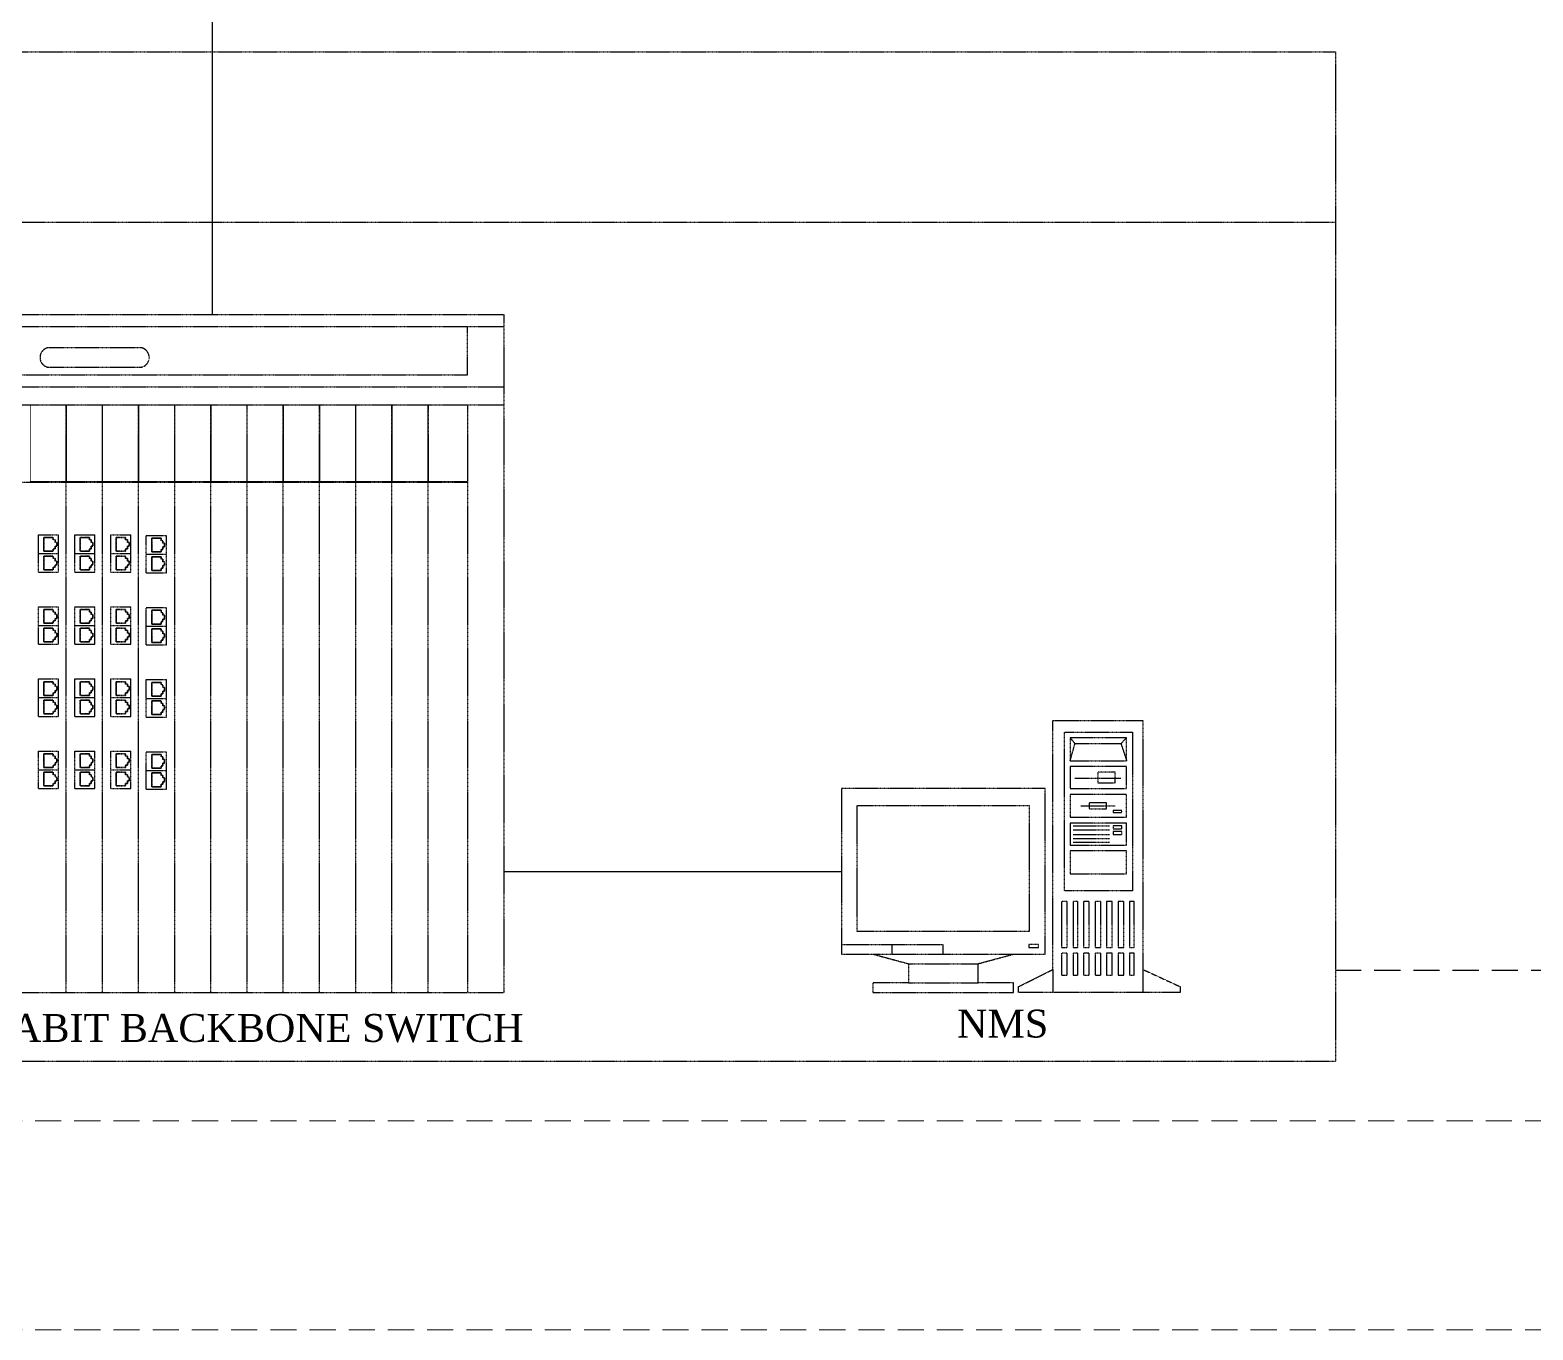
# Model space of a CAD drawing. Extents: x -5343388 to 7033982, y -486386 to 188356.
# Drawn here: x 493460 to 515021, y -280022 to -261375 of the extents above; entities that cross this region are included whole.
import ezdxf
from ezdxf.enums import TextEntityAlignment as Align

# ---------------------------------------------------------------- set-up
doc = ezdxf.new("R2010")
doc.units = 0
doc.header["$MEASUREMENT"] = 0
doc.linetypes.add('DASHED2', pattern=[0.375, 0.25, -0.125])
doc.layers.add('wire', color=3, linetype='Continuous')
doc.layers.add('Wire Hatch', color=7, linetype='Continuous', lineweight=15)
doc.styles.add('NKB1', font='vntimeh.shx', dxfattribs={"width": 0.7, "height": 400})

msp = doc.modelspace()

# ---------------------------------------------------------------- linework, layer by layer
at = {"linetype": 'DASHED2'}
for p, q in [((512187.66036, -264133.51917), (475986.64671, -264133.51917)), ((491897.83261, -265453.94348), (500255.6826, -265453.94348)), ((491897.83261, -265626.98385), (500255.6826, -265626.98385)), ((499736.56148, -266319.14534), (499736.56148, -265626.98385)), ((500255.6826, -265453.94348), (500255.6826, -275179.47977)), ((493741.49056, -265930.79625), (495030.53135, -265930.79625)), ((493603.05826, -266069.22855), (493603.05826, -266074.33143)), ((493741.49056, -266212.76373), (495030.53135, -266212.76373)), ((495168.96364, -266069.22855), (495168.96364, -266074.33143)), ((491897.83261, -266492.18571), (500255.6826, -266492.18571)), ((492416.95373, -266319.14534), (499736.56148, -266319.14534)), ((491897.83261, -266751.74627), (500255.6826, -266751.74627)), ((493974.31708, -266751.74627), (493974.31708, -275179.47977)), ((494493.4382, -266751.74627), (494493.4382, -275179.47977)), ((495012.55931, -266751.74627), (495012.55931, -275179.47977)), ((495531.68043, -266751.74627), (495531.68043, -275179.47977)), ((496050.80155, -266751.74627), (496050.80155, -275179.47977)), ((496569.92267, -266751.74627), (496569.92267, -275179.47977)), ((497089.04378, -266751.74627), (497089.04378, -275179.47977)), ((497608.1649, -266751.74627), (497608.1649, -275179.47977)), ((498127.28602, -266751.74627), (498127.28602, -275179.47977)), ((498646.40714, -266751.74627), (498646.40714, -275179.47977)), ((499165.52825, -266751.74627), (499165.52825, -275179.47977)), ((499736.56148, -266751.74627), (499736.56148, -275179.47977)), ((492416.95373, -267859.82705), (499736.56148, -267859.82705)), ((493581.42787, -268615.11269), (493868.85002, -268615.11269)), ((493581.42787, -269151.63403), (493581.42787, -268615.11269)), ((493868.85002, -269151.63403), (493868.85002, -268615.11269)), ((494100.54899, -268615.11269), (494387.97113, -268615.11269)), ((494100.54899, -269151.63403), (494100.54899, -268615.11269)), ((494387.97113, -269151.63403), (494387.97113, -268615.11269)), ((494619.67011, -269151.63403), (494619.67011, -268615.11269)), ((494619.67011, -268615.11269), (494907.09225, -268615.11269)), ((494907.09225, -269151.63403), (494907.09225, -268615.11269)), ((495128.4088, -268625.49511), (495415.83095, -268625.49511)), ((495128.4088, -269162.01645), (495128.4088, -268625.49511)), ((495415.83095, -269162.01645), (495415.83095, -268625.49511)), ((493658.32265, -268654.28924), (493792.83544, -268654.28924)), ((493658.32265, -268851.1716), (493658.32265, -268654.28924)), ((493792.83544, -268851.1716), (493658.32265, -268851.1716)), ((493792.83544, -268654.28924), (493792.83544, -268689.45332)), ((493819.7854, -268689.45332), (493792.83544, -268689.45332)), ((493792.83544, -268816.00751), (493792.83544, -268851.1716)), ((493819.7854, -268816.00751), (493792.83544, -268816.00751)), ((493819.7854, -268725.77909), (493819.7854, -268689.45332)), ((493819.7854, -268689.45332), (493819.7854, -268716.79713)), ((493843.90333, -268725.77909), (493819.7854, -268725.77909)), ((493843.90333, -268779.68174), (493819.7854, -268779.68174)), ((493819.7854, -268779.68174), (493819.7854, -268816.00751)), ((493843.90333, -268725.77909), (493843.90333, -268779.68174)), ((494177.44377, -268654.28924), (494311.95656, -268654.28924)), ((494177.44377, -268851.1716), (494177.44377, -268654.28924)), ((494311.95656, -268851.1716), (494177.44377, -268851.1716)), ((494311.95656, -268654.28924), (494311.95656, -268689.45332)), ((494338.90652, -268689.45332), (494311.95656, -268689.45332)), ((494311.95656, -268816.00751), (494311.95656, -268851.1716)), ((494338.90652, -268816.00751), (494311.95656, -268816.00751)), ((494338.90652, -268725.77909), (494338.90652, -268689.45332)), ((494338.90652, -268689.45332), (494338.90652, -268716.79713)), ((494363.02444, -268725.77909), (494338.90652, -268725.77909)), ((494363.02444, -268779.68174), (494338.90652, -268779.68174)), ((494338.90652, -268779.68174), (494338.90652, -268816.00751)), ((494363.02444, -268725.77909), (494363.02444, -268779.68174)), ((494696.56489, -268851.1716), (494696.56489, -268654.28924)), ((494696.56489, -268654.28924), (494831.07767, -268654.28924)), ((494831.07767, -268851.1716), (494696.56489, -268851.1716)), ((494831.07767, -268654.28924), (494831.07767, -268689.45332)), ((494858.02764, -268689.45332), (494831.07767, -268689.45332)), ((494831.07767, -268816.00751), (494831.07767, -268851.1716)), ((494858.02764, -268816.00751), (494831.07767, -268816.00751)), ((494858.02764, -268725.77909), (494858.02764, -268689.45332)), ((494858.02764, -268689.45332), (494858.02764, -268716.79713)), ((494882.14556, -268725.77909), (494858.02764, -268725.77909)), ((494882.14556, -268779.68174), (494858.02764, -268779.68174)), ((494858.02764, -268779.68174), (494858.02764, -268816.00751)), ((494882.14556, -268725.77909), (494882.14556, -268779.68174)), ((495205.30358, -268664.67166), (495339.81637, -268664.67166)), ((495205.30358, -268861.55402), (495205.30358, -268664.67166)), ((495339.81637, -268861.55402), (495205.30358, -268861.55402)), ((495339.81637, -268664.67166), (495339.81637, -268699.83575)), ((495366.76633, -268699.83575), (495339.81637, -268699.83575)), ((495366.76633, -268826.38993), (495339.81637, -268826.38993)), ((495339.81637, -268826.38993), (495339.81637, -268861.55402)), ((495366.76633, -268699.83575), (495366.76633, -268727.17956)), ((495366.76633, -268736.16152), (495366.76633, -268699.83575)), ((495390.88426, -268736.16152), (495366.76633, -268736.16152)), ((495366.76633, -268790.06416), (495366.76633, -268826.38993)), ((495390.88426, -268790.06416), (495366.76633, -268790.06416)), ((495390.88426, -268736.16152), (495390.88426, -268790.06416)), ((493581.42787, -268883.37336), (493868.85002, -268883.37336)), ((493658.32265, -268919.76181), (493792.83544, -268919.76181)), ((493658.32265, -269116.64417), (493658.32265, -268919.76181)), ((493792.83544, -268919.76181), (493792.83544, -268954.9259)), ((493819.7854, -268954.9259), (493792.83544, -268954.9259)), ((493819.7854, -268954.9259), (493819.7854, -268982.26971)), ((493819.7854, -268991.25167), (493819.7854, -268954.9259)), ((493843.90333, -268991.25167), (493819.7854, -268991.25167)), ((493843.90333, -269045.15431), (493819.7854, -269045.15431)), ((493819.7854, -269045.15431), (493819.7854, -269081.48008)), ((493843.90333, -268991.25167), (493843.90333, -269045.15431)), ((494100.54899, -268883.37336), (494387.97113, -268883.37336)), ((494177.44377, -268919.76181), (494311.95656, -268919.76181)), ((494177.44377, -269116.64417), (494177.44377, -268919.76181)), ((494311.95656, -268919.76181), (494311.95656, -268954.9259)), ((494338.90652, -268954.9259), (494311.95656, -268954.9259)), ((494338.90652, -268954.9259), (494338.90652, -268982.26971)), ((494338.90652, -268991.25167), (494338.90652, -268954.9259)), ((494363.02444, -268991.25167), (494338.90652, -268991.25167)), ((494363.02444, -269045.15431), (494338.90652, -269045.15431)), ((494338.90652, -269045.15431), (494338.90652, -269081.48008)), ((494363.02444, -268991.25167), (494363.02444, -269045.15431)), ((494619.67011, -268883.37336), (494907.09225, -268883.37336)), ((494696.56489, -269116.64417), (494696.56489, -268919.76181)), ((494696.56489, -268919.76181), (494831.07767, -268919.76181)), ((494831.07767, -268919.76181), (494831.07767, -268954.9259)), ((494858.02764, -268954.9259), (494831.07767, -268954.9259)), ((494858.02764, -268954.9259), (494858.02764, -268982.26971)), ((494858.02764, -268991.25167), (494858.02764, -268954.9259)), ((494882.14556, -268991.25167), (494858.02764, -268991.25167)), ((494882.14556, -269045.15431), (494858.02764, -269045.15431)), ((494858.02764, -269045.15431), (494858.02764, -269081.48008)), ((494882.14556, -268991.25167), (494882.14556, -269045.15431)), ((495128.4088, -268893.75578), (495415.83095, -268893.75578)), ((495205.30358, -268930.14424), (495339.81637, -268930.14424)), ((495205.30358, -269127.02659), (495205.30358, -268930.14424)), ((495339.81637, -268930.14424), (495339.81637, -268965.30832)), ((495366.76633, -268965.30832), (495339.81637, -268965.30832)), ((495366.76633, -269001.63409), (495366.76633, -268965.30832)), ((495366.76633, -268965.30832), (495366.76633, -268992.65213)), ((495390.88426, -269001.63409), (495366.76633, -269001.63409)), ((495366.76633, -269055.53674), (495366.76633, -269091.86251)), ((495390.88426, -269055.53674), (495366.76633, -269055.53674)), ((495390.88426, -269001.63409), (495390.88426, -269055.53674)), ((493581.42787, -269151.63403), (493868.85002, -269151.63403)), ((493792.83544, -269116.64417), (493658.32265, -269116.64417)), ((493792.83544, -269081.48008), (493792.83544, -269116.64417)), ((493819.7854, -269081.48008), (493792.83544, -269081.48008)), ((494100.54899, -269151.63403), (494387.97113, -269151.63403)), ((494311.95656, -269116.64417), (494177.44377, -269116.64417)), ((494311.95656, -269081.48008), (494311.95656, -269116.64417)), ((494338.90652, -269081.48008), (494311.95656, -269081.48008)), ((494619.67011, -269151.63403), (494907.09225, -269151.63403)), ((494831.07767, -269116.64417), (494696.56489, -269116.64417)), ((494831.07767, -269081.48008), (494831.07767, -269116.64417)), ((494858.02764, -269081.48008), (494831.07767, -269081.48008)), ((495128.4088, -269162.01645), (495415.83095, -269162.01645)), ((495339.81637, -269127.02659), (495205.30358, -269127.02659)), ((495339.81637, -269091.86251), (495339.81637, -269127.02659)), ((495366.76633, -269091.86251), (495339.81637, -269091.86251)), ((493581.42787, -270185.56276), (493581.42787, -269649.04142)), ((493581.42787, -269649.04142), (493868.85002, -269649.04142)), ((493658.32265, -269885.10033), (493658.32265, -269688.21797)), ((493658.32265, -269688.21797), (493792.83544, -269688.21797)), ((493792.83544, -269688.21797), (493792.83544, -269723.38206)), ((493819.7854, -269723.38206), (493792.83544, -269723.38206)), ((493819.7854, -269759.70783), (493819.7854, -269723.38206)), ((493819.7854, -269723.38206), (493819.7854, -269750.72586)), ((493868.85002, -270185.56276), (493868.85002, -269649.04142)), ((494100.54899, -270185.56276), (494100.54899, -269649.04142)), ((494100.54899, -269649.04142), (494387.97113, -269649.04142)), ((494177.44377, -269885.10033), (494177.44377, -269688.21797)), ((494177.44377, -269688.21797), (494311.95656, -269688.21797)), ((494311.95656, -269688.21797), (494311.95656, -269723.38206)), ((494338.90652, -269723.38206), (494311.95656, -269723.38206)), ((494338.90652, -269759.70783), (494338.90652, -269723.38206)), ((494338.90652, -269723.38206), (494338.90652, -269750.72586)), ((494387.97113, -270185.56276), (494387.97113, -269649.04142)), ((494619.67011, -270185.56276), (494619.67011, -269649.04142)), ((494619.67011, -269649.04142), (494907.09225, -269649.04142)), ((494696.56489, -269885.10033), (494696.56489, -269688.21797)), ((494696.56489, -269688.21797), (494831.07767, -269688.21797)), ((494831.07767, -269688.21797), (494831.07767, -269723.38206)), ((494858.02764, -269723.38206), (494831.07767, -269723.38206)), ((494858.02764, -269759.70783), (494858.02764, -269723.38206)), ((494858.02764, -269723.38206), (494858.02764, -269750.72586)), ((494907.09225, -270185.56276), (494907.09225, -269649.04142)), ((495128.4088, -270195.94518), (495128.4088, -269659.42384)), ((495128.4088, -269659.42384), (495415.83095, -269659.42384)), ((495205.30358, -269895.48275), (495205.30358, -269698.60039)), ((495205.30358, -269698.60039), (495339.81637, -269698.60039)), ((495339.81637, -269698.60039), (495339.81637, -269733.76448)), ((495415.83095, -270195.94518), (495415.83095, -269659.42384)), ((493581.42787, -269917.30209), (493868.85002, -269917.30209)), ((493792.83544, -269885.10033), (493658.32265, -269885.10033)), ((493792.83544, -269849.93624), (493792.83544, -269885.10033)), ((493819.7854, -269849.93624), (493792.83544, -269849.93624)), ((493843.90333, -269759.70783), (493819.7854, -269759.70783)), ((493843.90333, -269813.61047), (493819.7854, -269813.61047)), ((493819.7854, -269813.61047), (493819.7854, -269849.93624)), ((493843.90333, -269759.70783), (493843.90333, -269813.61047)), ((494100.54899, -269917.30209), (494387.97113, -269917.30209)), ((494311.95656, -269885.10033), (494177.44377, -269885.10033)), ((494311.95656, -269849.93624), (494311.95656, -269885.10033)), ((494338.90652, -269849.93624), (494311.95656, -269849.93624)), ((494363.02444, -269759.70783), (494338.90652, -269759.70783)), ((494363.02444, -269813.61047), (494338.90652, -269813.61047)), ((494338.90652, -269813.61047), (494338.90652, -269849.93624)), ((494363.02444, -269759.70783), (494363.02444, -269813.61047)), ((494619.67011, -269917.30209), (494907.09225, -269917.30209)), ((494831.07767, -269885.10033), (494696.56489, -269885.10033)), ((494831.07767, -269849.93624), (494831.07767, -269885.10033)), ((494858.02764, -269849.93624), (494831.07767, -269849.93624)), ((494882.14556, -269759.70783), (494858.02764, -269759.70783)), ((494882.14556, -269813.61047), (494858.02764, -269813.61047)), ((494858.02764, -269813.61047), (494858.02764, -269849.93624)), ((494882.14556, -269759.70783), (494882.14556, -269813.61047)), ((495128.4088, -269927.68451), (495415.83095, -269927.68451)), ((495339.81637, -269895.48275), (495205.30358, -269895.48275)), ((495366.76633, -269733.76448), (495339.81637, -269733.76448)), ((495339.81637, -269860.31867), (495339.81637, -269895.48275)), ((495366.76633, -269860.31867), (495339.81637, -269860.31867)), ((495366.76633, -269733.76448), (495366.76633, -269761.10829)), ((495366.76633, -269770.09025), (495366.76633, -269733.76448)), ((495390.88426, -269770.09025), (495366.76633, -269770.09025)), ((495366.76633, -269823.9929), (495366.76633, -269860.31867)), ((495390.88426, -269823.9929), (495366.76633, -269823.9929)), ((495390.88426, -269770.09025), (495390.88426, -269823.9929)), ((493658.32265, -269953.69054), (493792.83544, -269953.69054)), ((493658.32265, -270150.5729), (493658.32265, -269953.69054)), ((493792.83544, -270150.5729), (493658.32265, -270150.5729)), ((493792.83544, -269953.69054), (493792.83544, -269988.85463)), ((493819.7854, -269988.85463), (493792.83544, -269988.85463)), ((493792.83544, -270115.40882), (493792.83544, -270150.5729)), ((493819.7854, -270115.40882), (493792.83544, -270115.40882)), ((493819.7854, -269988.85463), (493819.7854, -270016.19844)), ((493819.7854, -270025.1804), (493819.7854, -269988.85463)), ((493843.90333, -270025.1804), (493819.7854, -270025.1804)), ((493843.90333, -270079.08305), (493819.7854, -270079.08305)), ((493819.7854, -270079.08305), (493819.7854, -270115.40882)), ((493843.90333, -270025.1804), (493843.90333, -270079.08305)), ((494177.44377, -269953.69054), (494311.95656, -269953.69054)), ((494177.44377, -270150.5729), (494177.44377, -269953.69054)), ((494311.95656, -270150.5729), (494177.44377, -270150.5729)), ((494311.95656, -269953.69054), (494311.95656, -269988.85463)), ((494338.90652, -269988.85463), (494311.95656, -269988.85463)), ((494311.95656, -270115.40882), (494311.95656, -270150.5729)), ((494338.90652, -270115.40882), (494311.95656, -270115.40882)), ((494338.90652, -269988.85463), (494338.90652, -270016.19844)), ((494338.90652, -270025.1804), (494338.90652, -269988.85463)), ((494363.02444, -270025.1804), (494338.90652, -270025.1804)), ((494363.02444, -270079.08305), (494338.90652, -270079.08305)), ((494338.90652, -270079.08305), (494338.90652, -270115.40882)), ((494363.02444, -270025.1804), (494363.02444, -270079.08305)), ((494696.56489, -270150.5729), (494696.56489, -269953.69054)), ((494696.56489, -269953.69054), (494831.07767, -269953.69054)), ((494831.07767, -270150.5729), (494696.56489, -270150.5729)), ((494831.07767, -269953.69054), (494831.07767, -269988.85463)), ((494858.02764, -269988.85463), (494831.07767, -269988.85463)), ((494831.07767, -270115.40882), (494831.07767, -270150.5729)), ((494858.02764, -270115.40882), (494831.07767, -270115.40882)), ((494858.02764, -269988.85463), (494858.02764, -270016.19844)), ((494858.02764, -270025.1804), (494858.02764, -269988.85463)), ((494882.14556, -270025.1804), (494858.02764, -270025.1804)), ((494882.14556, -270079.08305), (494858.02764, -270079.08305)), ((494858.02764, -270079.08305), (494858.02764, -270115.40882)), ((494882.14556, -270025.1804), (494882.14556, -270079.08305)), ((495205.30358, -269964.07297), (495339.81637, -269964.07297)), ((495205.30358, -270160.95532), (495205.30358, -269964.07297)), ((495339.81637, -269964.07297), (495339.81637, -269999.23705)), ((495366.76633, -269999.23705), (495339.81637, -269999.23705)), ((495366.76633, -270125.79124), (495339.81637, -270125.79124)), ((495339.81637, -270125.79124), (495339.81637, -270160.95532)), ((495366.76633, -270035.56282), (495366.76633, -269999.23705)), ((495366.76633, -269999.23705), (495366.76633, -270026.58086)), ((495390.88426, -270035.56282), (495366.76633, -270035.56282)), ((495366.76633, -270089.46547), (495366.76633, -270125.79124)), ((495390.88426, -270089.46547), (495366.76633, -270089.46547)), ((495390.88426, -270035.56282), (495390.88426, -270089.46547)), ((493581.42787, -270185.56276), (493868.85002, -270185.56276)), ((494100.54899, -270185.56276), (494387.97113, -270185.56276)), ((494619.67011, -270185.56276), (494907.09225, -270185.56276)), ((495128.4088, -270195.94518), (495415.83095, -270195.94518)), ((495339.81637, -270160.95532), (495205.30358, -270160.95532)), ((493581.42787, -270682.97015), (493868.85002, -270682.97015)), ((493581.42787, -271219.49149), (493581.42787, -270682.97015)), ((493658.32265, -270722.1467), (493792.83544, -270722.1467)), ((493658.32265, -270919.02906), (493658.32265, -270722.1467)), ((493792.83544, -270722.1467), (493792.83544, -270757.31079)), ((493819.7854, -270757.31079), (493792.83544, -270757.31079)), ((493819.7854, -270793.63656), (493819.7854, -270757.31079)), ((493819.7854, -270757.31079), (493819.7854, -270784.6546)), ((493843.90333, -270793.63656), (493819.7854, -270793.63656)), ((493843.90333, -270793.63656), (493843.90333, -270847.53921)), ((493868.85002, -271219.49149), (493868.85002, -270682.97015)), ((494100.54899, -270682.97015), (494387.97113, -270682.97015)), ((494100.54899, -271219.49149), (494100.54899, -270682.97015)), ((494177.44377, -270722.1467), (494311.95656, -270722.1467)), ((494177.44377, -270919.02906), (494177.44377, -270722.1467)), ((494311.95656, -270722.1467), (494311.95656, -270757.31079)), ((494338.90652, -270757.31079), (494311.95656, -270757.31079)), ((494338.90652, -270793.63656), (494338.90652, -270757.31079)), ((494338.90652, -270757.31079), (494338.90652, -270784.6546)), ((494363.02444, -270793.63656), (494338.90652, -270793.63656)), ((494363.02444, -270793.63656), (494363.02444, -270847.53921)), ((494387.97113, -271219.49149), (494387.97113, -270682.97015)), ((494619.67011, -271219.49149), (494619.67011, -270682.97015)), ((494619.67011, -270682.97015), (494907.09225, -270682.97015)), ((494696.56489, -270919.02906), (494696.56489, -270722.1467)), ((494696.56489, -270722.1467), (494831.07767, -270722.1467)), ((494831.07767, -270722.1467), (494831.07767, -270757.31079)), ((494858.02764, -270757.31079), (494831.07767, -270757.31079)), ((494858.02764, -270793.63656), (494858.02764, -270757.31079)), ((494858.02764, -270757.31079), (494858.02764, -270784.6546)), ((494882.14556, -270793.63656), (494858.02764, -270793.63656)), ((494882.14556, -270793.63656), (494882.14556, -270847.53921)), ((494907.09225, -271219.49149), (494907.09225, -270682.97015)), ((495128.4088, -270693.35257), (495415.83095, -270693.35257)), ((495128.4088, -271229.87391), (495128.4088, -270693.35257)), ((495205.30358, -270732.52913), (495339.81637, -270732.52913)), ((495205.30358, -270929.41148), (495205.30358, -270732.52913)), ((495339.81637, -270732.52913), (495339.81637, -270767.69321)), ((495366.76633, -270767.69321), (495339.81637, -270767.69321)), ((495366.76633, -270804.01898), (495366.76633, -270767.69321)), ((495366.76633, -270767.69321), (495366.76633, -270795.03702)), ((495390.88426, -270804.01898), (495366.76633, -270804.01898)), ((495390.88426, -270804.01898), (495390.88426, -270857.92163)), ((495415.83095, -271229.87391), (495415.83095, -270693.35257)), ((493581.42787, -270951.23082), (493868.85002, -270951.23082)), ((493792.83544, -270919.02906), (493658.32265, -270919.02906)), ((493658.32265, -270987.61928), (493792.83544, -270987.61928)), ((493658.32265, -271184.50163), (493658.32265, -270987.61928)), ((493819.7854, -270883.86498), (493792.83544, -270883.86498)), ((493792.83544, -270883.86498), (493792.83544, -270919.02906)), ((493792.83544, -270987.61928), (493792.83544, -271022.78336)), ((493843.90333, -270847.53921), (493819.7854, -270847.53921)), ((493819.7854, -270847.53921), (493819.7854, -270883.86498)), ((494100.54899, -270951.23082), (494387.97113, -270951.23082)), ((494311.95656, -270919.02906), (494177.44377, -270919.02906)), ((494177.44377, -270987.61928), (494311.95656, -270987.61928)), ((494177.44377, -271184.50163), (494177.44377, -270987.61928)), ((494338.90652, -270883.86498), (494311.95656, -270883.86498)), ((494311.95656, -270883.86498), (494311.95656, -270919.02906)), ((494311.95656, -270987.61928), (494311.95656, -271022.78336)), ((494363.02444, -270847.53921), (494338.90652, -270847.53921)), ((494338.90652, -270847.53921), (494338.90652, -270883.86498)), ((494619.67011, -270951.23082), (494907.09225, -270951.23082)), ((494831.07767, -270919.02906), (494696.56489, -270919.02906)), ((494696.56489, -271184.50163), (494696.56489, -270987.61928)), ((494696.56489, -270987.61928), (494831.07767, -270987.61928)), ((494858.02764, -270883.86498), (494831.07767, -270883.86498)), ((494831.07767, -270883.86498), (494831.07767, -270919.02906)), ((494831.07767, -270987.61928), (494831.07767, -271022.78336)), ((494882.14556, -270847.53921), (494858.02764, -270847.53921)), ((494858.02764, -270847.53921), (494858.02764, -270883.86498)), ((495128.4088, -270961.61324), (495415.83095, -270961.61324)), ((495339.81637, -270929.41148), (495205.30358, -270929.41148)), ((495205.30358, -270998.0017), (495339.81637, -270998.0017)), ((495205.30358, -271194.88406), (495205.30358, -270998.0017)), ((495339.81637, -270894.2474), (495339.81637, -270929.41148)), ((495366.76633, -270894.2474), (495339.81637, -270894.2474)), ((495339.81637, -270998.0017), (495339.81637, -271033.16578)), ((495390.88426, -270857.92163), (495366.76633, -270857.92163)), ((495366.76633, -270857.92163), (495366.76633, -270894.2474)), ((493581.42787, -271219.49149), (493868.85002, -271219.49149)), ((493792.83544, -271184.50163), (493658.32265, -271184.50163)), ((493819.7854, -271022.78336), (493792.83544, -271022.78336)), ((493819.7854, -271149.33755), (493792.83544, -271149.33755)), ((493792.83544, -271149.33755), (493792.83544, -271184.50163)), ((493819.7854, -271022.78336), (493819.7854, -271050.12717)), ((493819.7854, -271059.10913), (493819.7854, -271022.78336)), ((493843.90333, -271059.10913), (493819.7854, -271059.10913)), ((493843.90333, -271113.01178), (493819.7854, -271113.01178)), ((493819.7854, -271113.01178), (493819.7854, -271149.33755)), ((493843.90333, -271059.10913), (493843.90333, -271113.01178)), ((494100.54899, -271219.49149), (494387.97113, -271219.49149)), ((494311.95656, -271184.50163), (494177.44377, -271184.50163)), ((494338.90652, -271022.78336), (494311.95656, -271022.78336)), ((494338.90652, -271149.33755), (494311.95656, -271149.33755)), ((494311.95656, -271149.33755), (494311.95656, -271184.50163)), ((494338.90652, -271022.78336), (494338.90652, -271050.12717)), ((494338.90652, -271059.10913), (494338.90652, -271022.78336)), ((494363.02444, -271059.10913), (494338.90652, -271059.10913)), ((494363.02444, -271113.01178), (494338.90652, -271113.01178)), ((494338.90652, -271113.01178), (494338.90652, -271149.33755)), ((494363.02444, -271059.10913), (494363.02444, -271113.01178)), ((494619.67011, -271219.49149), (494907.09225, -271219.49149)), ((494831.07767, -271184.50163), (494696.56489, -271184.50163)), ((494858.02764, -271022.78336), (494831.07767, -271022.78336)), ((494858.02764, -271149.33755), (494831.07767, -271149.33755)), ((494831.07767, -271149.33755), (494831.07767, -271184.50163)), ((494858.02764, -271022.78336), (494858.02764, -271050.12717)), ((494858.02764, -271059.10913), (494858.02764, -271022.78336)), ((494882.14556, -271059.10913), (494858.02764, -271059.10913)), ((494882.14556, -271113.01178), (494858.02764, -271113.01178)), ((494858.02764, -271113.01178), (494858.02764, -271149.33755)), ((494882.14556, -271059.10913), (494882.14556, -271113.01178)), ((495128.4088, -271229.87391), (495415.83095, -271229.87391)), ((495339.81637, -271194.88406), (495205.30358, -271194.88406)), ((495366.76633, -271033.16578), (495339.81637, -271033.16578)), ((495339.81637, -271159.71997), (495339.81637, -271194.88406)), ((495366.76633, -271159.71997), (495339.81637, -271159.71997)), ((495366.76633, -271033.16578), (495366.76633, -271060.50959)), ((495366.76633, -271069.49155), (495366.76633, -271033.16578)), ((495390.88426, -271069.49155), (495366.76633, -271069.49155)), ((495390.88426, -271123.3942), (495366.76633, -271123.3942)), ((495366.76633, -271123.3942), (495366.76633, -271159.71997)), ((495390.88426, -271069.49155), (495390.88426, -271123.3942)), ((508135.25351, -274850.07219), (508135.25351, -271281.49004)), ((508135.25351, -271281.49004), (509425.43321, -271281.49004)), ((508299.9573, -273724.59628), (508299.9573, -271446.19383)), ((508299.9573, -271446.19383), (509274.45474, -271446.19383)), ((509274.45474, -271446.19383), (509274.45474, -273724.59628)), ((509425.43321, -271281.49004), (509425.43321, -274850.07219)), ((508382.3092, -271528.54573), (508382.3092, -271857.95331)), ((508382.3092, -271528.54573), (508450.93578, -271610.89762)), ((509192.10284, -271528.54573), (508382.3092, -271528.54573)), ((508382.3092, -271857.95331), (508450.93578, -271610.89762)), ((508450.93578, -271610.89762), (509109.75094, -271610.89762)), ((509109.75094, -271610.89762), (509192.10284, -271528.54573)), ((509109.75094, -271610.89762), (509192.10284, -271857.95331)), ((509192.10284, -271857.95331), (509192.10284, -271528.54573)), ((493581.42787, -271716.89888), (493868.85002, -271716.89888)), ((493581.42787, -272253.42022), (493581.42787, -271716.89888)), ((493658.32265, -271952.95779), (493658.32265, -271756.07544)), ((493658.32265, -271756.07544), (493792.83544, -271756.07544)), ((493792.83544, -271756.07544), (493792.83544, -271791.23952)), ((493819.7854, -271791.23952), (493792.83544, -271791.23952)), ((493819.7854, -271791.23952), (493819.7854, -271818.58333)), ((493819.7854, -271827.56529), (493819.7854, -271791.23952)), ((493843.90333, -271827.56529), (493819.7854, -271827.56529)), ((493819.7854, -271881.46794), (493819.7854, -271917.79371)), ((493843.90333, -271881.46794), (493819.7854, -271881.46794)), ((493843.90333, -271827.56529), (493843.90333, -271881.46794)), ((493868.85002, -272253.42022), (493868.85002, -271716.89888)), ((494100.54899, -271716.89888), (494387.97113, -271716.89888)), ((494100.54899, -272253.42022), (494100.54899, -271716.89888)), ((494177.44377, -271952.95779), (494177.44377, -271756.07544)), ((494177.44377, -271756.07544), (494311.95656, -271756.07544)), ((494311.95656, -271756.07544), (494311.95656, -271791.23952)), ((494338.90652, -271791.23952), (494311.95656, -271791.23952)), ((494338.90652, -271791.23952), (494338.90652, -271818.58333)), ((494338.90652, -271827.56529), (494338.90652, -271791.23952)), ((494363.02444, -271827.56529), (494338.90652, -271827.56529)), ((494338.90652, -271881.46794), (494338.90652, -271917.79371)), ((494363.02444, -271881.46794), (494338.90652, -271881.46794)), ((494363.02444, -271827.56529), (494363.02444, -271881.46794)), ((494387.97113, -272253.42022), (494387.97113, -271716.89888)), ((494619.67011, -272253.42022), (494619.67011, -271716.89888)), ((494619.67011, -271716.89888), (494907.09225, -271716.89888)), ((494696.56489, -271952.95779), (494696.56489, -271756.07544)), ((494696.56489, -271756.07544), (494831.07767, -271756.07544)), ((494831.07767, -271756.07544), (494831.07767, -271791.23952)), ((494858.02764, -271791.23952), (494831.07767, -271791.23952)), ((494858.02764, -271791.23952), (494858.02764, -271818.58333)), ((494858.02764, -271827.56529), (494858.02764, -271791.23952)), ((494882.14556, -271827.56529), (494858.02764, -271827.56529)), ((494858.02764, -271881.46794), (494858.02764, -271917.79371)), ((494882.14556, -271881.46794), (494858.02764, -271881.46794)), ((494882.14556, -271827.56529), (494882.14556, -271881.46794)), ((494907.09225, -272253.42022), (494907.09225, -271716.89888)), ((495128.4088, -271727.28131), (495415.83095, -271727.28131)), ((495128.4088, -272263.80264), (495128.4088, -271727.28131)), ((495205.30358, -271766.45786), (495339.81637, -271766.45786)), ((495205.30358, -271963.34021), (495205.30358, -271766.45786)), ((495339.81637, -271766.45786), (495339.81637, -271801.62194)), ((495366.76633, -271801.62194), (495339.81637, -271801.62194)), ((495366.76633, -271837.94771), (495366.76633, -271801.62194)), ((495366.76633, -271801.62194), (495366.76633, -271828.96575)), ((495390.88426, -271837.94771), (495366.76633, -271837.94771)), ((495390.88426, -271837.94771), (495390.88426, -271891.85036)), ((495415.83095, -272263.80264), (495415.83095, -271727.28131)), ((508382.3092, -271857.95331), (509192.10284, -271857.95331)), ((493581.42787, -271985.15955), (493868.85002, -271985.15955)), ((493792.83544, -271952.95779), (493658.32265, -271952.95779)), ((493658.32265, -272218.43036), (493658.32265, -272021.54801)), ((493658.32265, -272021.54801), (493792.83544, -272021.54801)), ((493819.7854, -271917.79371), (493792.83544, -271917.79371)), ((493792.83544, -271917.79371), (493792.83544, -271952.95779)), ((493792.83544, -272021.54801), (493792.83544, -272056.71209)), ((493819.7854, -272056.71209), (493792.83544, -272056.71209)), ((493819.7854, -272093.03786), (493819.7854, -272056.71209)), ((493819.7854, -272056.71209), (493819.7854, -272084.0559)), ((493843.90333, -272093.03786), (493819.7854, -272093.03786)), ((493843.90333, -272093.03786), (493843.90333, -272146.94051)), ((494100.54899, -271985.15955), (494387.97113, -271985.15955)), ((494311.95656, -271952.95779), (494177.44377, -271952.95779)), ((494177.44377, -272218.43036), (494177.44377, -272021.54801)), ((494177.44377, -272021.54801), (494311.95656, -272021.54801)), ((494338.90652, -271917.79371), (494311.95656, -271917.79371)), ((494311.95656, -271917.79371), (494311.95656, -271952.95779)), ((494311.95656, -272021.54801), (494311.95656, -272056.71209)), ((494338.90652, -272056.71209), (494311.95656, -272056.71209)), ((494338.90652, -272093.03786), (494338.90652, -272056.71209)), ((494338.90652, -272056.71209), (494338.90652, -272084.0559)), ((494363.02444, -272093.03786), (494338.90652, -272093.03786)), ((494363.02444, -272093.03786), (494363.02444, -272146.94051)), ((494619.67011, -271985.15955), (494907.09225, -271985.15955)), ((494831.07767, -271952.95779), (494696.56489, -271952.95779)), ((494696.56489, -272218.43036), (494696.56489, -272021.54801)), ((494696.56489, -272021.54801), (494831.07767, -272021.54801)), ((494858.02764, -271917.79371), (494831.07767, -271917.79371)), ((494831.07767, -271917.79371), (494831.07767, -271952.95779)), ((494831.07767, -272021.54801), (494831.07767, -272056.71209)), ((494858.02764, -272056.71209), (494831.07767, -272056.71209)), ((494858.02764, -272093.03786), (494858.02764, -272056.71209)), ((494858.02764, -272056.71209), (494858.02764, -272084.0559)), ((494882.14556, -272093.03786), (494858.02764, -272093.03786)), ((494882.14556, -272093.03786), (494882.14556, -272146.94051)), ((495128.4088, -271995.54197), (495415.83095, -271995.54197)), ((495339.81637, -271963.34021), (495205.30358, -271963.34021)), ((495205.30358, -272031.93043), (495339.81637, -272031.93043)), ((495205.30358, -272228.81279), (495205.30358, -272031.93043)), ((495339.81637, -271928.17613), (495339.81637, -271963.34021)), ((495366.76633, -271928.17613), (495339.81637, -271928.17613)), ((495339.81637, -272031.93043), (495339.81637, -272067.09451)), ((495366.76633, -272067.09451), (495339.81637, -272067.09451)), ((495390.88426, -271891.85036), (495366.76633, -271891.85036)), ((495366.76633, -271891.85036), (495366.76633, -271928.17613)), ((495366.76633, -272067.09451), (495366.76633, -272094.43832)), ((495366.76633, -272103.42028), (495366.76633, -272067.09451)), ((508382.3092, -271940.30521), (508382.3092, -272255.98747)), ((509192.10284, -271940.30521), (508382.3092, -271940.30521)), ((508780.34336, -272022.6571), (508780.34336, -272173.63558)), ((509027.39905, -272022.6571), (508780.34336, -272022.6571)), ((509027.39905, -272173.63558), (509027.39905, -272022.6571)), ((509192.10284, -272255.98747), (509192.10284, -271940.30521)), ((493581.42787, -272253.42022), (493868.85002, -272253.42022)), ((493792.83544, -272218.43036), (493658.32265, -272218.43036)), ((493819.7854, -272183.26628), (493792.83544, -272183.26628)), ((493792.83544, -272183.26628), (493792.83544, -272218.43036)), ((493819.7854, -272146.94051), (493819.7854, -272183.26628)), ((493843.90333, -272146.94051), (493819.7854, -272146.94051)), ((494100.54899, -272253.42022), (494387.97113, -272253.42022)), ((494311.95656, -272218.43036), (494177.44377, -272218.43036)), ((494338.90652, -272183.26628), (494311.95656, -272183.26628)), ((494311.95656, -272183.26628), (494311.95656, -272218.43036)), ((494338.90652, -272146.94051), (494338.90652, -272183.26628)), ((494363.02444, -272146.94051), (494338.90652, -272146.94051)), ((494619.67011, -272253.42022), (494907.09225, -272253.42022)), ((494831.07767, -272218.43036), (494696.56489, -272218.43036)), ((494858.02764, -272183.26628), (494831.07767, -272183.26628)), ((494831.07767, -272183.26628), (494831.07767, -272218.43036)), ((494858.02764, -272146.94051), (494858.02764, -272183.26628)), ((494882.14556, -272146.94051), (494858.02764, -272146.94051)), ((495128.4088, -272263.80264), (495415.83095, -272263.80264)), ((495339.81637, -272228.81279), (495205.30358, -272228.81279)), ((495339.81637, -272193.6487), (495339.81637, -272228.81279)), ((495366.76633, -272193.6487), (495339.81637, -272193.6487)), ((495390.88426, -272103.42028), (495366.76633, -272103.42028)), ((495390.88426, -272157.32293), (495366.76633, -272157.32293)), ((495366.76633, -272157.32293), (495366.76633, -272193.6487)), ((495390.88426, -272103.42028), (495390.88426, -272157.32293)), ((508023.60082, -272255.98747), (505100.10852, -272255.98747)), ((505100.10852, -272255.98747), (505100.10852, -274630.46713)), ((508023.60082, -274630.46713), (508023.60082, -272255.98747)), ((508382.3092, -272255.98747), (509192.10284, -272255.98747)), ((508450.93578, -272105.009), (509109.75094, -272105.009)), ((508780.34336, -272173.63558), (509027.39905, -272173.63558)), ((505327.36989, -272496.97415), (507796.33946, -272496.97415)), ((505327.36989, -274307.12856), (505327.36989, -272496.97415)), ((507796.33946, -272496.97415), (507796.33946, -274307.12856)), ((508382.3092, -272338.33937), (508382.3092, -272667.74695)), ((509192.10284, -272338.33937), (508382.3092, -272338.33937)), ((508533.28767, -272503.04316), (509027.39905, -272503.04316)), ((508656.81552, -272461.86721), (508656.81552, -272544.21911)), ((508903.8712, -272461.86721), (508656.81552, -272461.86721)), ((508903.8712, -272544.21911), (508903.8712, -272461.86721)), ((509192.10284, -272667.74695), (509192.10284, -272338.33937)), ((508382.3092, -272667.74695), (509192.10284, -272667.74695)), ((508656.81552, -272544.21911), (508656.81552, -272544.21911)), ((508656.81552, -272544.21911), (508903.8712, -272544.21911)), ((508999.94842, -272571.66974), (508999.94842, -272599.12037)), ((509123.47626, -272571.66974), (508999.94842, -272571.66974)), ((508999.94842, -272599.12037), (509123.47626, -272599.12037)), ((509123.47626, -272599.12037), (509123.47626, -272571.66974)), ((508382.3092, -272750.09885), (508382.3092, -273065.78112)), ((509192.10284, -272750.09885), (508382.3092, -272750.09885)), ((508423.48515, -272791.2748), (508945.04715, -272791.2748)), ((508423.48515, -272846.17606), (508945.04715, -272846.17606)), ((508423.48515, -272914.80264), (508945.04715, -272914.80264)), ((508999.94842, -272791.2748), (508999.94842, -272832.45074)), ((509123.47626, -272791.2748), (508999.94842, -272791.2748)), ((508999.94842, -272832.45074), (509123.47626, -272832.45074)), ((508999.94842, -272873.62669), (508999.94842, -272914.80264)), ((509123.47626, -272873.62669), (508999.94842, -272873.62669)), ((508999.94842, -272914.80264), (509123.47626, -272914.80264)), ((509123.47626, -272832.45074), (509123.47626, -272791.2748)), ((509123.47626, -272914.80264), (509123.47626, -272873.62669)), ((509192.10284, -273065.78112), (509192.10284, -272750.09885)), ((508382.3092, -273065.78112), (509192.10284, -273065.78112)), ((508382.3092, -273148.13301), (508382.3092, -273477.54059)), ((509192.10284, -273148.13301), (508382.3092, -273148.13301)), ((508423.48515, -272969.7039), (508945.04715, -272969.7039)), ((508423.48515, -273024.60517), (508945.04715, -273024.60517)), ((509192.10284, -273477.54059), (509192.10284, -273148.13301)), ((508382.3092, -273477.54059), (509192.10284, -273477.54059)), ((509274.45474, -273724.59628), (508299.9573, -273724.59628)), ((508341.13325, -273875.57476), (508258.78135, -273875.57476)), ((508258.78135, -273875.57476), (508258.78135, -274534.38992)), ((508341.13325, -274534.38992), (508341.13325, -273875.57476)), ((508492.11173, -273875.57476), (508423.48515, -273875.57476)), ((508423.48515, -273875.57476), (508423.48515, -274534.38992)), ((508492.11173, -274534.38992), (508492.11173, -273875.57476)), ((508656.81552, -273875.57476), (508574.46362, -273875.57476)), ((508574.46362, -273875.57476), (508574.46362, -274534.38992)), ((508656.81552, -274534.38992), (508656.81552, -273875.57476)), ((508821.51931, -273875.57476), (508739.16741, -273875.57476)), ((508739.16741, -273875.57476), (508739.16741, -274534.38992)), ((508821.51931, -274534.38992), (508821.51931, -273875.57476)), ((508986.2231, -273875.57476), (508903.8712, -273875.57476)), ((508903.8712, -273875.57476), (508903.8712, -274534.38992)), ((508986.2231, -274534.38992), (508986.2231, -273875.57476)), ((509150.92689, -273875.57476), (509068.575, -273875.57476)), ((509068.575, -273875.57476), (509068.575, -274534.38992)), ((509150.92689, -274534.38992), (509150.92689, -273875.57476)), ((509301.90537, -273875.57476), (509233.27879, -273875.57476)), ((509233.27879, -273875.57476), (509233.27879, -274534.38992)), ((509301.90537, -274534.38992), (509301.90537, -273875.57476)), ((507796.33946, -274307.12856), (505327.36989, -274307.12856)), ((505100.10852, -274493.21397), (506554.99201, -274493.21397)), ((505100.10852, -274630.46713), (505100.10852, -274630.46713)), ((505100.10852, -274630.46713), (505553.04395, -274630.46713)), ((505553.04395, -274630.46713), (506060.88064, -274767.72029)), ((505553.04395, -274630.46713), (507570.66539, -274630.46713)), ((505827.55027, -274630.46713), (505827.55027, -274493.21397)), ((506554.99201, -274493.21397), (506554.99201, -274630.46713)), ((507062.8287, -274767.72029), (507570.66539, -274630.46713)), ((507570.66539, -274630.46713), (508023.60082, -274630.46713)), ((507790.27045, -274493.21397), (507790.27045, -274534.38992)), ((507927.52361, -274493.21397), (507790.27045, -274493.21397)), ((507790.27045, -274534.38992), (507790.27045, -274534.38992)), ((507790.27045, -274534.38992), (507927.52361, -274534.38992)), ((507927.52361, -274534.38992), (507927.52361, -274493.21397)), ((508258.78135, -274534.38992), (508258.78135, -274534.38992)), ((508258.78135, -274534.38992), (508341.13325, -274534.38992)), ((508258.78135, -274616.74182), (508258.78135, -274932.42409)), ((508341.13325, -274616.74182), (508258.78135, -274616.74182)), ((508341.13325, -274932.42409), (508341.13325, -274616.74182)), ((508423.48515, -274534.38992), (508423.48515, -274534.38992)), ((508423.48515, -274534.38992), (508492.11173, -274534.38992)), ((508423.48515, -274616.74182), (508423.48515, -274932.42409)), ((508492.11173, -274616.74182), (508423.48515, -274616.74182)), ((508492.11173, -274932.42409), (508492.11173, -274616.74182)), ((508574.46362, -274534.38992), (508574.46362, -274534.38992)), ((508574.46362, -274534.38992), (508656.81552, -274534.38992)), ((508574.46362, -274616.74182), (508574.46362, -274932.42409)), ((508656.81552, -274616.74182), (508574.46362, -274616.74182)), ((508656.81552, -274932.42409), (508656.81552, -274616.74182)), ((508739.16741, -274534.38992), (508739.16741, -274534.38992)), ((508739.16741, -274534.38992), (508821.51931, -274534.38992)), ((508739.16741, -274616.74182), (508739.16741, -274932.42409)), ((508821.51931, -274616.74182), (508739.16741, -274616.74182)), ((508821.51931, -274932.42409), (508821.51931, -274616.74182)), ((508903.8712, -274534.38992), (508903.8712, -274534.38992)), ((508903.8712, -274534.38992), (508986.2231, -274534.38992)), ((508903.8712, -274616.74182), (508903.8712, -274932.42409)), ((508986.2231, -274616.74182), (508903.8712, -274616.74182)), ((508986.2231, -274932.42409), (508986.2231, -274616.74182)), ((509068.575, -274534.38992), (509068.575, -274534.38992)), ((509068.575, -274534.38992), (509150.92689, -274534.38992)), ((509068.575, -274616.74182), (509068.575, -274932.42409)), ((509150.92689, -274616.74182), (509068.575, -274616.74182)), ((509150.92689, -274932.42409), (509150.92689, -274616.74182)), ((509233.27879, -274534.38992), (509301.90537, -274534.38992)), ((509233.27879, -274534.38992), (509233.27879, -274534.38992)), ((509301.90537, -274616.74182), (509233.27879, -274616.74182)), ((509233.27879, -274616.74182), (509233.27879, -274932.42409)), ((509301.90537, -274932.42409), (509301.90537, -274616.74182)), ((506060.88064, -274767.72029), (507062.8287, -274767.72029)), ((506060.88064, -274767.72029), (506060.88064, -275042.22661)), ((507062.8287, -275042.22661), (507062.8287, -274767.72029)), ((507641.14214, -275097.12788), (508135.25351, -274850.07219)), ((508135.25351, -274850.07219), (508135.25351, -275179.47977)), ((509425.43321, -274850.07219), (509425.43321, -275179.47977)), ((509425.43321, -274850.07219), (509960.72053, -275097.12788)), ((505553.04395, -275042.22661), (505553.04395, -275179.47977)), ((506060.88064, -275042.22661), (505553.04395, -275042.22661)), ((506060.88064, -275042.22661), (507062.8287, -275042.22661)), ((507570.66539, -275042.22661), (507062.8287, -275042.22661)), ((507570.66539, -275179.47977), (507570.66539, -275042.22661)), ((507641.14214, -275179.47977), (507641.14214, -275097.12788)), ((508258.78135, -274932.42409), (508258.78135, -274932.42409)), ((508258.78135, -274932.42409), (508341.13325, -274932.42409)), ((508423.48515, -274932.42409), (508423.48515, -274932.42409)), ((508423.48515, -274932.42409), (508492.11173, -274932.42409)), ((508574.46362, -274932.42409), (508574.46362, -274932.42409)), ((508574.46362, -274932.42409), (508656.81552, -274932.42409)), ((508739.16741, -274932.42409), (508739.16741, -274932.42409)), ((508739.16741, -274932.42409), (508821.51931, -274932.42409)), ((508903.8712, -274932.42409), (508903.8712, -274932.42409)), ((508903.8712, -274932.42409), (508986.2231, -274932.42409)), ((509068.575, -274932.42409), (509068.575, -274932.42409)), ((509068.575, -274932.42409), (509150.92689, -274932.42409)), ((509233.27879, -274932.42409), (509301.90537, -274932.42409)), ((509233.27879, -274932.42409), (509233.27879, -274932.42409)), ((509960.72053, -275097.12788), (509960.72053, -275179.47977)), ((491897.83261, -275179.47977), (500255.6826, -275179.47977)), ((505553.04395, -275179.47977), (507570.66539, -275179.47977)), ((509960.72053, -275179.47977), (507641.14214, -275179.47977)), ((507641.14214, -275179.47977), (507641.14214, -275179.47977))]:
    msp.add_line(p, q, dxfattribs=at)
msp.add_lwpolyline([(475986.64671, -261687.82246), (512187.66036, -261687.82246), (512187.66036, -276169.17526), (475986.64671, -276169.17526)], close=True, dxfattribs=at)
at = {"linetype": 'DASHED2', "const_width": 8.65202, "elevation": 0}
for points in [[(493465.57839, -266751.74627), (493974.31708, -266751.74627), (493974.31708, -267849.44462), (493465.57839, -267849.44462)], [(493984.6995, -266751.74627), (494493.4382, -266751.74627), (494493.4382, -267849.44462), (493984.6995, -267849.44462)], [(494503.82062, -266751.74627), (495012.55931, -266751.74627), (495012.55931, -267849.44462), (494503.82062, -267849.44462)], [(495022.94174, -266751.74627), (495531.68043, -266751.74627), (495531.68043, -267849.44462), (495022.94174, -267849.44462)], [(495542.06285, -266751.74627), (496050.80155, -266751.74627), (496050.80155, -267849.44462), (495542.06285, -267849.44462)], [(496061.18397, -266751.74627), (496569.92267, -266751.74627), (496569.92267, -267849.44462), (496061.18397, -267849.44462)], [(496580.30509, -266751.74627), (497089.04378, -266751.74627), (497089.04378, -267849.44462), (496580.30509, -267849.44462)], [(497099.42621, -266751.74627), (497608.1649, -266751.74627), (497608.1649, -267849.44462), (497099.42621, -267849.44462)], [(497618.54732, -266751.74627), (498127.28602, -266751.74627), (498127.28602, -267849.44462), (497618.54732, -267849.44462)], [(498137.66844, -266751.74627), (498646.40714, -266751.74627), (498646.40714, -267849.44462), (498137.66844, -267849.44462)], [(498656.78956, -266751.74627), (499165.52825, -266751.74627), (499165.52825, -267849.44462), (498656.78956, -267849.44462)], [(498656.78956, -266751.74627), (499165.52825, -266751.74627), (499165.52825, -267849.44462), (498656.78956, -267849.44462)], [(499181.78275, -266751.74627), (499736.56148, -266751.74627), (499736.56148, -267849.44462), (499181.78275, -267849.44462)]]:
    msp.add_lwpolyline(points, close=True, dxfattribs=at)
at = {"linetype": 'DASHED2', "elevation": 0}
for points in [[(493658.32265, -268851.1716), (493792.83544, -268851.1716), (493792.83544, -268816.00751), (493819.7854, -268816.00751), (493819.7854, -268779.68174), (493843.90333, -268779.68174), (493843.90333, -268725.77909), (493819.7854, -268725.77909), (493819.7854, -268689.45332), (493792.83544, -268689.45332), (493792.83544, -268654.28924), (493658.32265, -268654.28924), (493658.32265, -268851.1716)], [(494177.44377, -268851.1716), (494311.95656, -268851.1716), (494311.95656, -268816.00751), (494338.90652, -268816.00751), (494338.90652, -268779.68174), (494363.02444, -268779.68174), (494363.02444, -268725.77909), (494338.90652, -268725.77909), (494338.90652, -268689.45332), (494311.95656, -268689.45332), (494311.95656, -268654.28924), (494177.44377, -268654.28924), (494177.44377, -268851.1716)], [(494696.56489, -268851.1716), (494831.07767, -268851.1716), (494831.07767, -268816.00751), (494858.02764, -268816.00751), (494858.02764, -268779.68174), (494882.14556, -268779.68174), (494882.14556, -268725.77909), (494858.02764, -268725.77909), (494858.02764, -268689.45332), (494831.07767, -268689.45332), (494831.07767, -268654.28924), (494696.56489, -268654.28924), (494696.56489, -268851.1716)], [(495205.30358, -268861.55402), (495339.81637, -268861.55402), (495339.81637, -268826.38993), (495366.76633, -268826.38993), (495366.76633, -268790.06416), (495390.88426, -268790.06416), (495390.88426, -268736.16152), (495366.76633, -268736.16152), (495366.76633, -268699.83575), (495339.81637, -268699.83575), (495339.81637, -268664.67166), (495205.30358, -268664.67166), (495205.30358, -268861.55402)], [(493658.32265, -269116.64417), (493792.83544, -269116.64417), (493792.83544, -269081.48008), (493819.7854, -269081.48008), (493819.7854, -269045.15431), (493843.90333, -269045.15431), (493843.90333, -268991.25167), (493819.7854, -268991.25167), (493819.7854, -268954.9259), (493792.83544, -268954.9259), (493792.83544, -268919.76181), (493658.32265, -268919.76181), (493658.32265, -269116.64417)], [(494177.44377, -269116.64417), (494311.95656, -269116.64417), (494311.95656, -269081.48008), (494338.90652, -269081.48008), (494338.90652, -269045.15431), (494363.02444, -269045.15431), (494363.02444, -268991.25167), (494338.90652, -268991.25167), (494338.90652, -268954.9259), (494311.95656, -268954.9259), (494311.95656, -268919.76181), (494177.44377, -268919.76181), (494177.44377, -269116.64417)], [(494696.56489, -269116.64417), (494831.07767, -269116.64417), (494831.07767, -269081.48008), (494858.02764, -269081.48008), (494858.02764, -269045.15431), (494882.14556, -269045.15431), (494882.14556, -268991.25167), (494858.02764, -268991.25167), (494858.02764, -268954.9259), (494831.07767, -268954.9259), (494831.07767, -268919.76181), (494696.56489, -268919.76181), (494696.56489, -269116.64417)], [(495205.30358, -269127.02659), (495339.81637, -269127.02659), (495339.81637, -269091.86251), (495366.76633, -269091.86251), (495366.76633, -269055.53674), (495390.88426, -269055.53674), (495390.88426, -269001.63409), (495366.76633, -269001.63409), (495366.76633, -268965.30832), (495339.81637, -268965.30832), (495339.81637, -268930.14424), (495205.30358, -268930.14424), (495205.30358, -269127.02659)], [(493658.32265, -269885.10033), (493792.83544, -269885.10033), (493792.83544, -269849.93624), (493819.7854, -269849.93624), (493819.7854, -269813.61047), (493843.90333, -269813.61047), (493843.90333, -269759.70783), (493819.7854, -269759.70783), (493819.7854, -269723.38206), (493792.83544, -269723.38206), (493792.83544, -269688.21797), (493658.32265, -269688.21797), (493658.32265, -269885.10033)], [(494177.44377, -269885.10033), (494311.95656, -269885.10033), (494311.95656, -269849.93624), (494338.90652, -269849.93624), (494338.90652, -269813.61047), (494363.02444, -269813.61047), (494363.02444, -269759.70783), (494338.90652, -269759.70783), (494338.90652, -269723.38206), (494311.95656, -269723.38206), (494311.95656, -269688.21797), (494177.44377, -269688.21797), (494177.44377, -269885.10033)], [(494696.56489, -269885.10033), (494831.07767, -269885.10033), (494831.07767, -269849.93624), (494858.02764, -269849.93624), (494858.02764, -269813.61047), (494882.14556, -269813.61047), (494882.14556, -269759.70783), (494858.02764, -269759.70783), (494858.02764, -269723.38206), (494831.07767, -269723.38206), (494831.07767, -269688.21797), (494696.56489, -269688.21797), (494696.56489, -269885.10033)], [(495205.30358, -269895.48275), (495339.81637, -269895.48275), (495339.81637, -269860.31867), (495366.76633, -269860.31867), (495366.76633, -269823.9929), (495390.88426, -269823.9929), (495390.88426, -269770.09025), (495366.76633, -269770.09025), (495366.76633, -269733.76448), (495339.81637, -269733.76448), (495339.81637, -269698.60039), (495205.30358, -269698.60039), (495205.30358, -269895.48275)], [(493658.32265, -270150.5729), (493792.83544, -270150.5729), (493792.83544, -270115.40882), (493819.7854, -270115.40882), (493819.7854, -270079.08305), (493843.90333, -270079.08305), (493843.90333, -270025.1804), (493819.7854, -270025.1804), (493819.7854, -269988.85463), (493792.83544, -269988.85463), (493792.83544, -269953.69054), (493658.32265, -269953.69054), (493658.32265, -270150.5729)], [(494177.44377, -270150.5729), (494311.95656, -270150.5729), (494311.95656, -270115.40882), (494338.90652, -270115.40882), (494338.90652, -270079.08305), (494363.02444, -270079.08305), (494363.02444, -270025.1804), (494338.90652, -270025.1804), (494338.90652, -269988.85463), (494311.95656, -269988.85463), (494311.95656, -269953.69054), (494177.44377, -269953.69054), (494177.44377, -270150.5729)], [(494696.56489, -270150.5729), (494831.07767, -270150.5729), (494831.07767, -270115.40882), (494858.02764, -270115.40882), (494858.02764, -270079.08305), (494882.14556, -270079.08305), (494882.14556, -270025.1804), (494858.02764, -270025.1804), (494858.02764, -269988.85463), (494831.07767, -269988.85463), (494831.07767, -269953.69054), (494696.56489, -269953.69054), (494696.56489, -270150.5729)], [(495205.30358, -270160.95532), (495339.81637, -270160.95532), (495339.81637, -270125.79124), (495366.76633, -270125.79124), (495366.76633, -270089.46547), (495390.88426, -270089.46547), (495390.88426, -270035.56282), (495366.76633, -270035.56282), (495366.76633, -269999.23705), (495339.81637, -269999.23705), (495339.81637, -269964.07297), (495205.30358, -269964.07297), (495205.30358, -270160.95532)], [(493658.32265, -270919.02906), (493792.83544, -270919.02906), (493792.83544, -270883.86498), (493819.7854, -270883.86498), (493819.7854, -270847.53921), (493843.90333, -270847.53921), (493843.90333, -270793.63656), (493819.7854, -270793.63656), (493819.7854, -270757.31079), (493792.83544, -270757.31079), (493792.83544, -270722.1467), (493658.32265, -270722.1467), (493658.32265, -270919.02906)], [(494177.44377, -270919.02906), (494311.95656, -270919.02906), (494311.95656, -270883.86498), (494338.90652, -270883.86498), (494338.90652, -270847.53921), (494363.02444, -270847.53921), (494363.02444, -270793.63656), (494338.90652, -270793.63656), (494338.90652, -270757.31079), (494311.95656, -270757.31079), (494311.95656, -270722.1467), (494177.44377, -270722.1467), (494177.44377, -270919.02906)], [(494696.56489, -270919.02906), (494831.07767, -270919.02906), (494831.07767, -270883.86498), (494858.02764, -270883.86498), (494858.02764, -270847.53921), (494882.14556, -270847.53921), (494882.14556, -270793.63656), (494858.02764, -270793.63656), (494858.02764, -270757.31079), (494831.07767, -270757.31079), (494831.07767, -270722.1467), (494696.56489, -270722.1467), (494696.56489, -270919.02906)], [(495205.30358, -270929.41148), (495339.81637, -270929.41148), (495339.81637, -270894.2474), (495366.76633, -270894.2474), (495366.76633, -270857.92163), (495390.88426, -270857.92163), (495390.88426, -270804.01898), (495366.76633, -270804.01898), (495366.76633, -270767.69321), (495339.81637, -270767.69321), (495339.81637, -270732.52913), (495205.30358, -270732.52913), (495205.30358, -270929.41148)], [(493658.32265, -271184.50163), (493792.83544, -271184.50163), (493792.83544, -271149.33755), (493819.7854, -271149.33755), (493819.7854, -271113.01178), (493843.90333, -271113.01178), (493843.90333, -271059.10913), (493819.7854, -271059.10913), (493819.7854, -271022.78336), (493792.83544, -271022.78336), (493792.83544, -270987.61928), (493658.32265, -270987.61928), (493658.32265, -271184.50163)], [(494177.44377, -271184.50163), (494311.95656, -271184.50163), (494311.95656, -271149.33755), (494338.90652, -271149.33755), (494338.90652, -271113.01178), (494363.02444, -271113.01178), (494363.02444, -271059.10913), (494338.90652, -271059.10913), (494338.90652, -271022.78336), (494311.95656, -271022.78336), (494311.95656, -270987.61928), (494177.44377, -270987.61928), (494177.44377, -271184.50163)], [(494696.56489, -271184.50163), (494831.07767, -271184.50163), (494831.07767, -271149.33755), (494858.02764, -271149.33755), (494858.02764, -271113.01178), (494882.14556, -271113.01178), (494882.14556, -271059.10913), (494858.02764, -271059.10913), (494858.02764, -271022.78336), (494831.07767, -271022.78336), (494831.07767, -270987.61928), (494696.56489, -270987.61928), (494696.56489, -271184.50163)], [(495205.30358, -271194.88406), (495339.81637, -271194.88406), (495339.81637, -271159.71997), (495366.76633, -271159.71997), (495366.76633, -271123.3942), (495390.88426, -271123.3942), (495390.88426, -271069.49155), (495366.76633, -271069.49155), (495366.76633, -271033.16578), (495339.81637, -271033.16578), (495339.81637, -270998.0017), (495205.30358, -270998.0017), (495205.30358, -271194.88406)], [(493658.32265, -271952.95779), (493792.83544, -271952.95779), (493792.83544, -271917.79371), (493819.7854, -271917.79371), (493819.7854, -271881.46794), (493843.90333, -271881.46794), (493843.90333, -271827.56529), (493819.7854, -271827.56529), (493819.7854, -271791.23952), (493792.83544, -271791.23952), (493792.83544, -271756.07544), (493658.32265, -271756.07544), (493658.32265, -271952.95779)], [(494177.44377, -271952.95779), (494311.95656, -271952.95779), (494311.95656, -271917.79371), (494338.90652, -271917.79371), (494338.90652, -271881.46794), (494363.02444, -271881.46794), (494363.02444, -271827.56529), (494338.90652, -271827.56529), (494338.90652, -271791.23952), (494311.95656, -271791.23952), (494311.95656, -271756.07544), (494177.44377, -271756.07544), (494177.44377, -271952.95779)], [(494696.56489, -271952.95779), (494831.07767, -271952.95779), (494831.07767, -271917.79371), (494858.02764, -271917.79371), (494858.02764, -271881.46794), (494882.14556, -271881.46794), (494882.14556, -271827.56529), (494858.02764, -271827.56529), (494858.02764, -271791.23952), (494831.07767, -271791.23952), (494831.07767, -271756.07544), (494696.56489, -271756.07544), (494696.56489, -271952.95779)], [(495205.30358, -271963.34021), (495339.81637, -271963.34021), (495339.81637, -271928.17613), (495366.76633, -271928.17613), (495366.76633, -271891.85036), (495390.88426, -271891.85036), (495390.88426, -271837.94771), (495366.76633, -271837.94771), (495366.76633, -271801.62194), (495339.81637, -271801.62194), (495339.81637, -271766.45786), (495205.30358, -271766.45786), (495205.30358, -271963.34021)], [(493658.32265, -272218.43036), (493792.83544, -272218.43036), (493792.83544, -272183.26628), (493819.7854, -272183.26628), (493819.7854, -272146.94051), (493843.90333, -272146.94051), (493843.90333, -272093.03786), (493819.7854, -272093.03786), (493819.7854, -272056.71209), (493792.83544, -272056.71209), (493792.83544, -272021.54801), (493658.32265, -272021.54801), (493658.32265, -272218.43036)], [(494177.44377, -272218.43036), (494311.95656, -272218.43036), (494311.95656, -272183.26628), (494338.90652, -272183.26628), (494338.90652, -272146.94051), (494363.02444, -272146.94051), (494363.02444, -272093.03786), (494338.90652, -272093.03786), (494338.90652, -272056.71209), (494311.95656, -272056.71209), (494311.95656, -272021.54801), (494177.44377, -272021.54801), (494177.44377, -272218.43036)], [(494696.56489, -272218.43036), (494831.07767, -272218.43036), (494831.07767, -272183.26628), (494858.02764, -272183.26628), (494858.02764, -272146.94051), (494882.14556, -272146.94051), (494882.14556, -272093.03786), (494858.02764, -272093.03786), (494858.02764, -272056.71209), (494831.07767, -272056.71209), (494831.07767, -272021.54801), (494696.56489, -272021.54801), (494696.56489, -272218.43036)], [(495205.30358, -272228.81279), (495339.81637, -272228.81279), (495339.81637, -272193.6487), (495366.76633, -272193.6487), (495366.76633, -272157.32293), (495390.88426, -272157.32293), (495390.88426, -272103.42028), (495366.76633, -272103.42028), (495366.76633, -272067.09451), (495339.81637, -272067.09451), (495339.81637, -272031.93043), (495205.30358, -272031.93043), (495205.30358, -272228.81279)]]:
    msp.add_lwpolyline(points, dxfattribs=at)
at = {"linetype": 'DASHED2'}
for centre, start, end in [((493741.49056, -266069.22855), 90, 180), ((495030.53135, -266069.22855), 0, 90), ((493741.49056, -266074.33143), 180, 270), ((495030.53135, -266074.33143), 270, 0)]:
    msp.add_arc(centre, 138.4323, start, end, dxfattribs=at)
at = {"layer": 'wire'}
msp.add_line((500255.6826, -273443.2273), (505100.10852, -273443.2273), dxfattribs=at)
at = {"layer": 'wire', "linetype": 'DASHED2', "ltscale": 1500}
msp.add_line((517618.92029, -274863.05467), (512187.66036, -274863.05467), dxfattribs=at)
at = {"layer": 'wire'}
msp.add_lwpolyline([(496076.75761, -265453.94348), (496076.75761, -261061.71875)], dxfattribs=at)
at = {"layer": 'Wire Hatch', "linetype": 'DASHED2', "ltscale": 1500}
for points in [[(551282.49107, -277021.61669), (462207.87007, -277021.61669)], [(551282.49107, -280021.61669), (462207.87007, -280021.61669)]]:
    msp.add_lwpolyline(points, dxfattribs=at)

# ---------------------------------------------------------------- texts
at = {"linetype": 'DASHED2', "style": 'NKB1'}
msp.add_text('Gigabit Backbone Switch', height=400, dxfattribs=at).set_placement((492114.05091, -275889.62716))
msp.add_text('NMS', height=400, dxfattribs=at).set_placement((507412.93711, -275627.46183), align=Align.MIDDLE)

doc.saveas('drawing.dxf')
